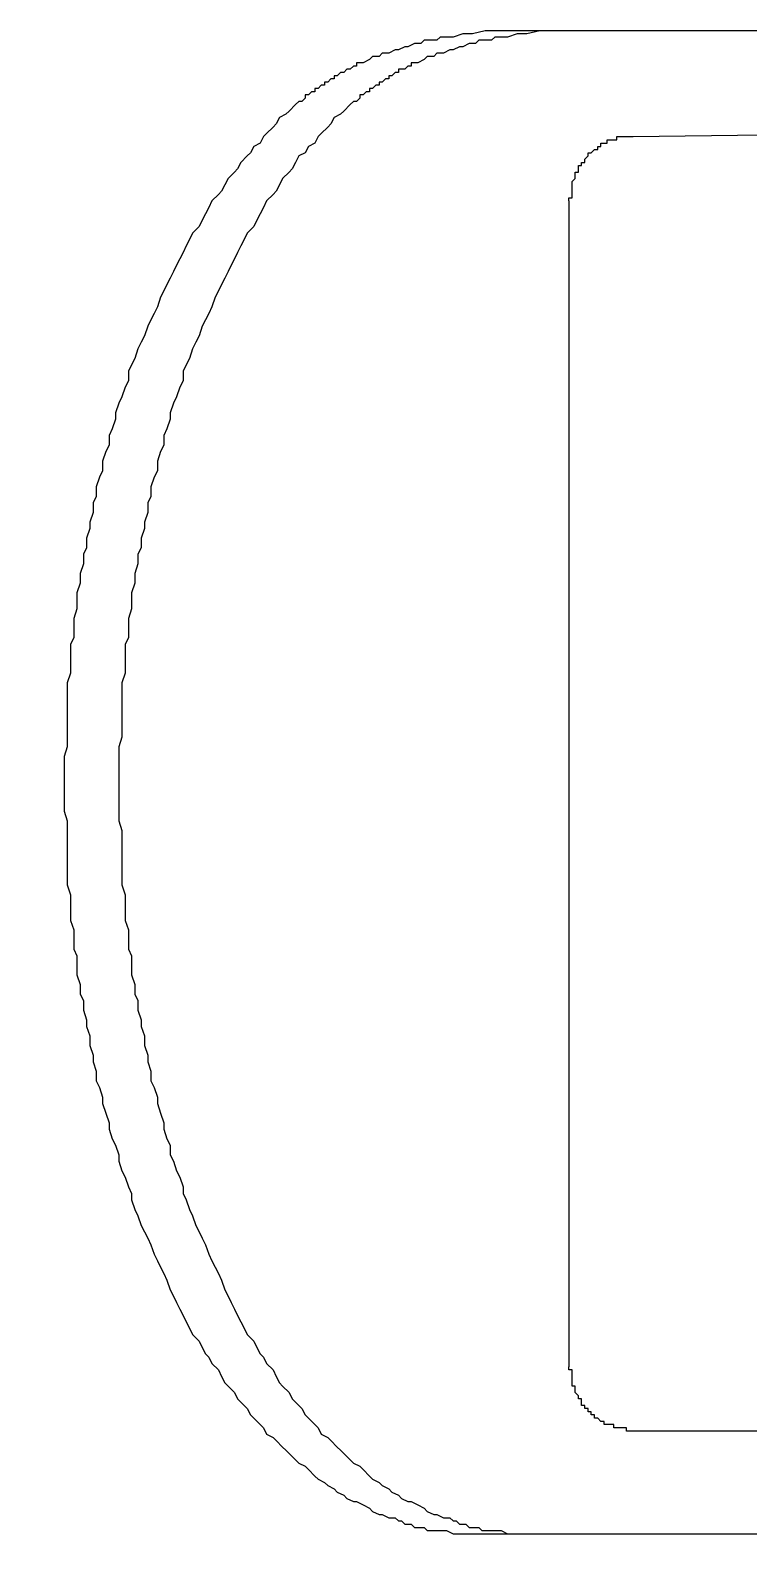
# Model space of a CAD drawing. Header units: millimetres. Extents: x -8913 to 62688, y -13000 to 43000.
# Drawn here: x 50446.07 to 50457.78, y 14121.65 to 14146.73 of the extents above; entities that cross this region are included whole.
import ezdxf

# ---------------------------------------------------------------- set-up
doc = ezdxf.new("R2010")
doc.units = ezdxf.units.MM
doc.header["$MEASUREMENT"] = 0
doc.header["$PDMODE"] = 1
for name, color, linetype, lineweight in [('07--DIM-2', 2, 'Continuous', 25), ('1735 X DT-5BR-FFP$0$N--SANITARY-2', 9, 'Continuous', 18), ('N--DRAINPOINT', 251, 'Continuous', 18), ('N--SANITARY-1', 9, 'Continuous', 18), ('Z--X-REF', 7, 'Continuous', 0)]:
    doc.layers.add(name, color=color, linetype=linetype, lineweight=lineweight)
doc.styles.add('ISO', font='isocp2.shx', dxfattribs={"width": 0.8})
doc.dimstyles.new('1-100_AR', dxfattribs={"dimtxt": 225, "dimasz": 100, "dimexe": 100, "dimexo": 100, "dimgap": 0, "dimtad": 0, "dimdec": 0, "dimzin": 12, "dimdsep": 46, "dimtxsty": 'ISO', "dimblk": 'ARCHTICK', "dimcen": 100, "dimdle": 100, "dimclrd": 8, "dimclre": 9, "dimclrt": 2, "dimadec": 0, "dimazin": 0, "dimtfac": 1, "dimtdec": 0, "dimtmove": 0, "dimatfit": 2, "dimldrblk": 'ARCHTICK', "dimfxl": 1, "dimtvp": 0.75, "dimtolj": 1, "dimtzin": 12, "dimlwd": 9, "dimlwe": 9, "dimarcsym": 0})

# ---------------------------------------------------------------- blocks, each defined once
blk = doc.blocks.new('1735 X DT-5BR-FFP$0$A$C491B616C')
at = {"lineweight": 9, "ltscale": 5}
for points in [[(-21.139, -95.844), (-21.139, -85.783)], [(-18.412, -85.697), (-18.412, -91.922)], [(15.925, -91.922), (16.009, -85.697)], [(18.736, -85.783), (18.736, -95.844)], [(-18.412, -91.922), (-18.412, -92.008), (-18.412, -92.093), (-18.328, -92.093), (-18.328, -92.177), (-18.328, -92.263), (-18.328, -92.349), (-18.328, -92.434), (-18.242, -92.434), (-18.242, -92.518), (-18.242, -92.604), (-18.242, -92.689), (-18.157, -92.689), (-18.157, -92.775), (-18.071, -92.859), (-18.071, -92.945), (-17.987, -92.945), (-17.987, -93.03), (-17.901, -93.03), (-17.901, -93.116), (-17.816, -93.116), (-17.816, -93.2), (-17.732, -93.2), (-17.732, -93.286), (-17.646, -93.286), (-17.561, -93.286), (-17.561, -93.371), (-17.475, -93.371), (-17.391, -93.457), (-17.305, -93.457), (-17.22, -93.457), (-17.22, -93.541), (-17.136, -93.541), (-17.05, -93.541), (-16.965, -93.541), (-16.879, -93.541), (-16.793, -93.541), (-16.793, -93.627), (-16.709, -93.627)], [(14.22, -93.627), (14.306, -93.627), (14.306, -93.541), (14.39, -93.541), (14.475, -93.541), (14.561, -93.541), (14.645, -93.541), (14.731, -93.541), (14.816, -93.457), (14.902, -93.457), (14.986, -93.457), (14.986, -93.371), (15.071, -93.371), (15.157, -93.371), (15.157, -93.286), (15.241, -93.286), (15.241, -93.2), (15.327, -93.2), (15.412, -93.116), (15.498, -93.116), (15.498, -93.03), (15.584, -92.945), (15.584, -92.859), (15.668, -92.859), (15.668, -92.775), (15.754, -92.775), (15.754, -92.689), (15.754, -92.604), (15.839, -92.604), (15.839, -92.518), (15.839, -92.434), (15.839, -92.349), (15.925, -92.349), (15.925, -92.263), (15.925, -92.177), (15.925, -92.093), (15.925, -92.008), (15.925, -91.922)], [(-1.201, -93.627), (-16.709, -93.627)], [(14.22, -93.627), (-1.201, -93.627)], [(18.736, -94.396), (18.65, -94.737), (18.65, -94.992), (18.564, -95.248), (18.564, -95.419), (18.564, -95.589), (18.481, -95.674), (18.481, -95.844), (18.481, -96.015), (18.395, -96.099), (18.395, -96.271), (18.309, -96.44), (18.309, -96.526), (18.225, -96.697), (18.225, -96.781), (18.14, -96.952), (18.14, -97.124), (18.054, -97.209), (18.054, -97.379), (17.968, -97.465), (17.883, -97.634), (17.883, -97.806), (17.797, -97.806), (17.797, -97.892), (17.713, -97.975), (17.713, -98.061), (17.713, -98.147), (17.627, -98.147), (17.627, -98.233), (17.542, -98.318), (17.542, -98.402), (17.456, -98.402), (17.456, -98.488), (17.372, -98.573), (17.372, -98.659), (17.287, -98.659), (17.287, -98.743), (17.201, -98.829), (17.201, -98.914), (17.117, -98.914), (17.117, -99), (17.031, -99.084), (17.031, -99.171), (16.946, -99.171), (16.86, -99.255), (16.86, -99.341), (16.776, -99.425), (16.605, -99.596), (16.521, -99.682), (16.435, -99.853), (16.264, -99.937), (16.18, -100.021), (16.009, -100.194), (15.925, -100.278), (15.754, -100.363), (15.668, -100.535), (15.498, -100.619), (15.412, -100.79), (15.241, -100.876), (15.071, -100.962), (14.986, -101.045), (14.816, -101.217), (14.645, -101.303), (14.475, -101.386), (14.39, -101.472), (14.22, -101.644), (14.049, -101.729), (13.879, -101.813), (13.71, -101.899), (13.539, -101.983), (13.369, -102.156), (13.198, -102.24), (13.028, -102.325), (12.855, -102.411), (12.685, -102.495), (12.516, -102.581), (12.345, -102.666), (12.175, -102.752), (12.004, -102.836), (11.834, -102.922), (11.663, -103.007), (11.408, -103.093), (11.238, -103.177), (11.067, -103.263), (10.897, -103.348), (10.642, -103.434), (10.471, -103.518), (10.299, -103.604), (10.044, -103.689), (9.874, -103.775), (9.703, -103.859), (9.448, -103.859), (9.278, -103.945), (9.023, -104.03), (8.852, -104.116), (8.597, -104.2), (8.427, -104.2), (8.17, -104.286), (8, -104.373), (7.745, -104.373), (7.574, -104.455), (7.317, -104.541), (7.062, -104.541), (6.892, -104.628), (6.637, -104.714), (6.382, -104.714), (6.212, -104.796), (5.957, -104.796), (5.7, -104.882), (5.529, -104.882), (5.273, -104.969), (5.018, -104.969), (4.847, -105.055), (4.592, -105.055), (4.336, -105.139), (4.081, -105.139), (3.826, -105.224), (3.655, -105.224), (3.4, -105.224), (3.144, -105.31), (2.887, -105.31), (2.632, -105.31), (2.462, -105.396), (2.207, -105.396), (1.95, -105.396), (1.695, -105.396), (1.44, -105.48), (1.185, -105.48), (1.015, -105.48), (0.758, -105.48), (0.501, -105.48), (0.246, -105.48), (-0.009, -105.48), (-0.265, -105.566), (-0.52, -105.566), (-0.775, -105.566), (-0.946, -105.566), (-1.201, -105.566), (-1.457, -105.566), (-1.712, -105.566), (-1.969, -105.566), (-2.226, -105.566), (-2.48, -105.48), (-2.651, -105.48), (-2.906, -105.48), (-3.161, -105.48), (-3.418, -105.48), (-3.672, -105.48), (-3.927, -105.48), (-4.184, -105.396), (-4.355, -105.396), (-4.611, -105.396), (-4.866, -105.396), (-5.121, -105.31), (-5.376, -105.31), (-5.633, -105.31), (-5.803, -105.224), (-6.058, -105.224), (-6.313, -105.224), (-6.568, -105.139), (-6.826, -105.139), (-6.995, -105.055), (-7.252, -105.055), (-7.507, -104.969), (-7.677, -104.969), (-7.932, -104.882), (-8.189, -104.882), (-8.444, -104.796), (-8.614, -104.796), (-8.869, -104.714), (-9.124, -104.714), (-9.297, -104.628), (-9.552, -104.541), (-9.722, -104.541), (-9.979, -104.455), (-10.234, -104.373), (-10.404, -104.373), (-10.659, -104.286), (-10.83, -104.2), (-11.085, -104.2), (-11.255, -104.116), (-11.512, -104.03), (-11.681, -103.945), (-11.937, -103.859), (-12.108, -103.859), (-12.278, -103.775), (-12.533, -103.689), (-12.704, -103.604), (-12.96, -103.518), (-13.129, -103.434), (-13.3, -103.348), (-13.47, -103.263), (-13.725, -103.177), (-13.896, -103.093), (-14.068, -103.007), (-14.237, -102.922), (-14.409, -102.836), (-14.664, -102.752), (-14.835, -102.666), (-15.005, -102.581), (-15.176, -102.495), (-15.346, -102.411), (-15.515, -102.325), (-15.686, -102.24), (-15.856, -102.156), (-16.027, -101.983), (-16.197, -101.899), (-16.368, -101.813), (-16.452, -101.729), (-16.624, -101.644), (-16.793, -101.472), (-16.965, -101.386), (-17.136, -101.303), (-17.22, -101.217), (-17.391, -101.045), (-17.561, -100.962), (-17.646, -100.876), (-17.816, -100.704), (-17.987, -100.619), (-18.071, -100.535), (-18.242, -100.363), (-18.328, -100.278), (-18.497, -100.194), (-18.583, -100.021), (-18.667, -99.937), (-18.838, -99.767), (-18.924, -99.682), (-19.008, -99.596), (-19.181, -99.425), (-19.265, -99.341), (-19.349, -99.171), (-19.436, -99.084), (-19.606, -98.914), (-19.69, -98.829), (-19.777, -98.659), (-19.861, -98.573), (-19.947, -98.402), (-20.032, -98.318), (-20.118, -98.147), (-20.202, -98.061), (-20.286, -97.892), (-20.286, -97.806), (-20.373, -97.634), (-20.457, -97.465), (-20.543, -97.379), (-20.628, -97.209), (-20.628, -97.124), (-20.714, -96.952), (-20.714, -96.781), (-20.798, -96.697), (-20.798, -96.611), (-20.882, -96.526), (-20.882, -96.44), (-20.882, -96.356), (-20.969, -96.271), (-20.969, -96.185), (-20.969, -96.099), (-20.969, -96.015), (-21.053, -95.93), (-21.053, -95.844), (-21.053, -95.76), (-21.053, -95.674), (-21.053, -95.589), (-21.053, -95.419), (-21.139, -95.248), (-21.139, -95.162), (-21.139, -94.992), (-21.139, -94.821), (-21.139, -94.737), (-21.139, -94.396)], [(18.736, -95.844), (18.65, -96.185), (18.65, -96.44), (18.564, -96.697), (18.564, -96.867), (18.564, -97.038), (18.481, -97.124), (18.481, -97.293), (18.481, -97.465), (18.395, -97.551), (18.395, -97.72), (18.309, -97.892), (18.309, -97.975), (18.225, -98.147), (18.225, -98.233), (18.14, -98.402), (18.14, -98.573), (18.054, -98.659), (18.054, -98.829), (17.968, -98.914), (17.883, -99.084), (17.883, -99.255), (17.797, -99.255), (17.797, -99.341), (17.713, -99.425), (17.713, -99.512), (17.627, -99.596), (17.627, -99.682), (17.542, -99.767), (17.542, -99.853), (17.456, -99.853), (17.456, -99.937), (17.372, -100.021), (17.372, -100.108), (17.287, -100.108), (17.287, -100.194), (17.201, -100.278), (17.201, -100.363), (17.117, -100.363), (17.117, -100.449), (17.031, -100.535), (17.031, -100.619), (16.946, -100.619), (16.86, -100.704), (16.86, -100.79), (16.776, -100.876), (16.605, -101.045), (16.521, -101.131), (16.435, -101.303), (16.264, -101.386), (16.18, -101.472), (16.009, -101.644), (15.925, -101.729), (15.754, -101.813), (15.668, -101.983), (15.498, -102.07), (15.412, -102.156), (15.241, -102.325), (15.071, -102.411), (14.986, -102.495), (14.816, -102.666), (14.645, -102.752), (14.475, -102.836), (14.39, -102.922), (14.22, -103.093), (14.049, -103.177), (13.879, -103.263), (13.71, -103.348), (13.539, -103.434), (13.369, -103.604), (13.198, -103.689), (13.028, -103.775), (12.855, -103.859), (12.685, -103.945), (12.516, -104.03), (12.345, -104.116), (12.175, -104.2), (12.004, -104.286), (11.834, -104.373), (11.663, -104.455), (11.408, -104.541), (11.238, -104.628), (11.067, -104.714), (10.897, -104.796), (10.642, -104.882), (10.471, -104.969), (10.299, -105.055), (10.044, -105.139), (9.874, -105.224), (9.703, -105.31), (9.448, -105.31), (9.278, -105.396), (9.023, -105.48), (8.852, -105.566), (8.597, -105.651), (8.427, -105.651), (8.17, -105.737), (8, -105.821), (7.745, -105.821), (7.574, -105.906), (7.317, -105.992), (7.062, -105.992), (6.892, -106.078), (6.637, -106.162), (6.382, -106.162), (6.212, -106.247), (5.957, -106.247), (5.7, -106.333), (5.529, -106.333), (5.273, -106.417), (5.018, -106.417), (4.847, -106.503), (4.592, -106.503), (4.336, -106.588), (4.081, -106.588), (3.826, -106.674), (3.655, -106.674), (3.4, -106.674), (3.144, -106.758), (2.887, -106.758), (2.632, -106.758), (2.462, -106.844), (2.207, -106.844), (1.95, -106.844), (1.695, -106.844), (1.44, -106.929), (1.185, -106.929), (1.015, -106.929), (0.758, -106.929), (0.501, -106.929), (0.246, -106.929), (-0.009, -106.929), (-0.265, -106.929), (-0.52, -107.015), (-0.775, -107.015), (-0.946, -107.015), (-1.201, -107.015), (-1.457, -107.015), (-1.712, -107.015), (-1.969, -107.015), (-2.226, -106.929), (-2.48, -106.929), (-2.651, -106.929), (-2.906, -106.929), (-3.161, -106.929), (-3.418, -106.929), (-3.672, -106.929), (-3.927, -106.929), (-4.184, -106.844), (-4.355, -106.844), (-4.611, -106.844), (-4.866, -106.844), (-5.121, -106.758), (-5.376, -106.758), (-5.633, -106.758), (-5.803, -106.674), (-6.058, -106.674), (-6.313, -106.674), (-6.568, -106.588), (-6.826, -106.588), (-6.995, -106.503), (-7.252, -106.503), (-7.507, -106.417), (-7.677, -106.417), (-7.932, -106.333), (-8.189, -106.333), (-8.444, -106.247), (-8.614, -106.247), (-8.869, -106.162), (-9.124, -106.162), (-9.297, -106.078), (-9.552, -105.992), (-9.722, -105.992), (-9.979, -105.906), (-10.234, -105.821), (-10.404, -105.821), (-10.659, -105.737), (-10.83, -105.651), (-11.085, -105.566), (-11.255, -105.566), (-11.512, -105.48), (-11.681, -105.396), (-11.937, -105.31), (-12.108, -105.224), (-12.278, -105.224), (-12.533, -105.139), (-12.704, -105.055), (-12.96, -104.969), (-13.129, -104.882), (-13.3, -104.796), (-13.47, -104.714), (-13.725, -104.628), (-13.896, -104.541), (-14.068, -104.455), (-14.237, -104.373), (-14.409, -104.286), (-14.664, -104.2), (-14.835, -104.116), (-15.005, -104.03), (-15.176, -103.945), (-15.346, -103.859), (-15.515, -103.775), (-15.686, -103.689), (-15.856, -103.604), (-16.027, -103.434), (-16.197, -103.348), (-16.368, -103.263), (-16.452, -103.177), (-16.624, -103.093), (-16.793, -102.922), (-16.965, -102.836), (-17.136, -102.752), (-17.22, -102.666), (-17.391, -102.495), (-17.561, -102.411), (-17.646, -102.325), (-17.816, -102.156), (-17.987, -102.07), (-18.071, -101.983), (-18.242, -101.813), (-18.328, -101.729), (-18.497, -101.644), (-18.583, -101.472), (-18.667, -101.386), (-18.838, -101.217), (-18.924, -101.131), (-19.008, -101.045), (-19.181, -100.876), (-19.265, -100.79), (-19.349, -100.619), (-19.436, -100.535), (-19.606, -100.363), (-19.69, -100.278), (-19.777, -100.108), (-19.861, -100.021), (-19.947, -99.853), (-20.032, -99.767), (-20.118, -99.596), (-20.202, -99.512), (-20.286, -99.341), (-20.286, -99.255), (-20.373, -99.084), (-20.457, -98.914), (-20.543, -98.829), (-20.628, -98.659), (-20.628, -98.573), (-20.714, -98.402), (-20.714, -98.233), (-20.798, -98.147), (-20.798, -98.061), (-20.882, -97.975), (-20.882, -97.892), (-20.882, -97.806), (-20.969, -97.72), (-20.969, -97.634), (-20.969, -97.551), (-20.969, -97.465), (-21.053, -97.379), (-21.053, -97.293), (-21.053, -97.209), (-21.053, -97.124), (-21.053, -97.038), (-21.053, -96.867), (-21.139, -96.697), (-21.139, -96.611), (-21.139, -96.44), (-21.139, -96.271), (-21.139, -96.185), (-21.139, -95.844)]]:
    blk.add_lwpolyline(points, dxfattribs=at)
blk = doc.blocks.new('1735 X DT-5BR-FFP')
at = {"layer": '1735 X DT-5BR-FFP$0$N--SANITARY-2', "xscale": -0.6161137440758294, "yscale": 0.6161137440758294, "zscale": 0.6161137440758294, "rotation": 270}
blk.add_blockref('1735 X DT-5BR-FFP$0$A$C491B616C', (14725.049, 14135.19), dxfattribs=at)
blk = doc.blocks.new('_ArchTick')
at = {"color": 0, "const_width": 0.15}
blk.add_lwpolyline([(-0.5, -0.5), (0.5, 0.5)], dxfattribs=at)
blk = doc.blocks.new('*D94')
at = {"layer": '07--DIM-2', "color": 9, "lineweight": 9, "transparency": 16777216}
blk.add_line((50537.509, 13780.521), (50537.509, 13929.106), dxfattribs=at)
at = {"layer": '07--DIM-2', "color": 8, "lineweight": 9, "transparency": 16777216}
blk.add_line((48437.501, 13829.106), (50637.509, 13829.106), dxfattribs=at)
at = {"layer": 'Defpoints', "color": 0, "transparency": 16777216}
for p in [(48537.501, 13829.106), (50537.509, 13829.106), (50537.509, 13680.521)]:
    blk.add_point(p, dxfattribs=at)
at = {"layer": '07--DIM-2', "color": 8, "lineweight": 9, "transparency": 16777216, "xscale": 100, "yscale": 100, "zscale": 100}
for p, rotation in [((48537.501, 13829.106), 179.9999999943591), ((50537.509, 13829.106), 359.9999999943591)]:
    blk.add_blockref('_ArchTick', p, dxfattribs=dict(at, rotation=rotation))
at = {"layer": '07--DIM-2', "color": 2, "transparency": 16777216, "insert": (49537.505, 13997.889), "char_height": 225, "attachment_point": 5, "rotation": 360, "style": 'ISO'}
blk.add_mtext('\\A1;2000', dxfattribs=at)
blk = doc.blocks.new('A$C491B616C')
at = {"lineweight": 9, "ltscale": 5}
for points in [[(-21.139, -95.844), (-21.139, -85.783)], [(-18.412, -85.697), (-18.412, -91.922)], [(15.925, -91.922), (16.009, -85.697)], [(18.736, -85.783), (18.736, -95.844)], [(-18.412, -91.922), (-18.412, -92.008), (-18.412, -92.093), (-18.328, -92.093), (-18.328, -92.177), (-18.328, -92.263), (-18.328, -92.349), (-18.328, -92.434), (-18.242, -92.434), (-18.242, -92.518), (-18.242, -92.604), (-18.242, -92.689), (-18.157, -92.689), (-18.157, -92.775), (-18.071, -92.859), (-18.071, -92.945), (-17.987, -92.945), (-17.987, -93.03), (-17.901, -93.03), (-17.901, -93.116), (-17.816, -93.116), (-17.816, -93.2), (-17.732, -93.2), (-17.732, -93.286), (-17.646, -93.286), (-17.561, -93.286), (-17.561, -93.371), (-17.475, -93.371), (-17.391, -93.457), (-17.305, -93.457), (-17.22, -93.457), (-17.22, -93.541), (-17.136, -93.541), (-17.05, -93.541), (-16.965, -93.541), (-16.879, -93.541), (-16.793, -93.541), (-16.793, -93.627), (-16.709, -93.627)], [(14.22, -93.627), (14.306, -93.627), (14.306, -93.541), (14.39, -93.541), (14.475, -93.541), (14.561, -93.541), (14.645, -93.541), (14.731, -93.541), (14.816, -93.457), (14.902, -93.457), (14.986, -93.457), (14.986, -93.371), (15.071, -93.371), (15.157, -93.371), (15.157, -93.286), (15.241, -93.286), (15.241, -93.2), (15.327, -93.2), (15.412, -93.116), (15.498, -93.116), (15.498, -93.03), (15.584, -92.945), (15.584, -92.859), (15.668, -92.859), (15.668, -92.775), (15.754, -92.775), (15.754, -92.689), (15.754, -92.604), (15.839, -92.604), (15.839, -92.518), (15.839, -92.434), (15.839, -92.349), (15.925, -92.349), (15.925, -92.263), (15.925, -92.177), (15.925, -92.093), (15.925, -92.008), (15.925, -91.922)], [(-1.201, -93.627), (-16.709, -93.627)], [(14.22, -93.627), (-1.201, -93.627)], [(18.736, -94.396), (18.65, -94.737), (18.65, -94.992), (18.564, -95.248), (18.564, -95.419), (18.564, -95.589), (18.481, -95.674), (18.481, -95.844), (18.481, -96.015), (18.395, -96.099), (18.395, -96.271), (18.309, -96.44), (18.309, -96.526), (18.225, -96.697), (18.225, -96.781), (18.14, -96.952), (18.14, -97.124), (18.054, -97.209), (18.054, -97.379), (17.968, -97.465), (17.883, -97.634), (17.883, -97.806), (17.797, -97.806), (17.797, -97.892), (17.713, -97.975), (17.713, -98.061), (17.713, -98.147), (17.627, -98.147), (17.627, -98.233), (17.542, -98.318), (17.542, -98.402), (17.456, -98.402), (17.456, -98.488), (17.372, -98.573), (17.372, -98.659), (17.287, -98.659), (17.287, -98.743), (17.201, -98.829), (17.201, -98.914), (17.117, -98.914), (17.117, -99), (17.031, -99.084), (17.031, -99.171), (16.946, -99.171), (16.86, -99.255), (16.86, -99.341), (16.776, -99.425), (16.605, -99.596), (16.521, -99.682), (16.435, -99.853), (16.264, -99.937), (16.18, -100.021), (16.009, -100.194), (15.925, -100.278), (15.754, -100.363), (15.668, -100.535), (15.498, -100.619), (15.412, -100.79), (15.241, -100.876), (15.071, -100.962), (14.986, -101.045), (14.816, -101.217), (14.645, -101.303), (14.475, -101.386), (14.39, -101.472), (14.22, -101.644), (14.049, -101.729), (13.879, -101.813), (13.71, -101.899), (13.539, -101.983), (13.369, -102.156), (13.198, -102.24), (13.028, -102.325), (12.855, -102.411), (12.685, -102.495), (12.516, -102.581), (12.345, -102.666), (12.175, -102.752), (12.004, -102.836), (11.834, -102.922), (11.663, -103.007), (11.408, -103.093), (11.238, -103.177), (11.067, -103.263), (10.897, -103.348), (10.642, -103.434), (10.471, -103.518), (10.299, -103.604), (10.044, -103.689), (9.874, -103.775), (9.703, -103.859), (9.448, -103.859), (9.278, -103.945), (9.023, -104.03), (8.852, -104.116), (8.597, -104.2), (8.427, -104.2), (8.17, -104.286), (8, -104.373), (7.745, -104.373), (7.574, -104.455), (7.317, -104.541), (7.062, -104.541), (6.892, -104.628), (6.637, -104.714), (6.382, -104.714), (6.212, -104.796), (5.957, -104.796), (5.7, -104.882), (5.529, -104.882), (5.273, -104.969), (5.018, -104.969), (4.847, -105.055), (4.592, -105.055), (4.336, -105.139), (4.081, -105.139), (3.826, -105.224), (3.655, -105.224), (3.4, -105.224), (3.144, -105.31), (2.887, -105.31), (2.632, -105.31), (2.462, -105.396), (2.207, -105.396), (1.95, -105.396), (1.695, -105.396), (1.44, -105.48), (1.185, -105.48), (1.015, -105.48), (0.758, -105.48), (0.501, -105.48), (0.246, -105.48), (-0.009, -105.48), (-0.265, -105.566), (-0.52, -105.566), (-0.775, -105.566), (-0.946, -105.566), (-1.201, -105.566), (-1.457, -105.566), (-1.712, -105.566), (-1.969, -105.566), (-2.226, -105.566), (-2.48, -105.48), (-2.651, -105.48), (-2.906, -105.48), (-3.161, -105.48), (-3.418, -105.48), (-3.672, -105.48), (-3.927, -105.48), (-4.184, -105.396), (-4.355, -105.396), (-4.611, -105.396), (-4.866, -105.396), (-5.121, -105.31), (-5.376, -105.31), (-5.633, -105.31), (-5.803, -105.224), (-6.058, -105.224), (-6.313, -105.224), (-6.568, -105.139), (-6.826, -105.139), (-6.995, -105.055), (-7.252, -105.055), (-7.507, -104.969), (-7.677, -104.969), (-7.932, -104.882), (-8.189, -104.882), (-8.444, -104.796), (-8.614, -104.796), (-8.869, -104.714), (-9.124, -104.714), (-9.297, -104.628), (-9.552, -104.541), (-9.722, -104.541), (-9.979, -104.455), (-10.234, -104.373), (-10.404, -104.373), (-10.659, -104.286), (-10.83, -104.2), (-11.085, -104.2), (-11.255, -104.116), (-11.512, -104.03), (-11.681, -103.945), (-11.937, -103.859), (-12.108, -103.859), (-12.278, -103.775), (-12.533, -103.689), (-12.704, -103.604), (-12.96, -103.518), (-13.129, -103.434), (-13.3, -103.348), (-13.47, -103.263), (-13.725, -103.177), (-13.896, -103.093), (-14.068, -103.007), (-14.237, -102.922), (-14.409, -102.836), (-14.664, -102.752), (-14.835, -102.666), (-15.005, -102.581), (-15.176, -102.495), (-15.346, -102.411), (-15.515, -102.325), (-15.686, -102.24), (-15.856, -102.156), (-16.027, -101.983), (-16.197, -101.899), (-16.368, -101.813), (-16.452, -101.729), (-16.624, -101.644), (-16.793, -101.472), (-16.965, -101.386), (-17.136, -101.303), (-17.22, -101.217), (-17.391, -101.045), (-17.561, -100.962), (-17.646, -100.876), (-17.816, -100.704), (-17.987, -100.619), (-18.071, -100.535), (-18.242, -100.363), (-18.328, -100.278), (-18.497, -100.194), (-18.583, -100.021), (-18.667, -99.937), (-18.838, -99.767), (-18.924, -99.682), (-19.008, -99.596), (-19.181, -99.425), (-19.265, -99.341), (-19.349, -99.171), (-19.436, -99.084), (-19.606, -98.914), (-19.69, -98.829), (-19.777, -98.659), (-19.861, -98.573), (-19.947, -98.402), (-20.032, -98.318), (-20.118, -98.147), (-20.202, -98.061), (-20.286, -97.892), (-20.286, -97.806), (-20.373, -97.634), (-20.457, -97.465), (-20.543, -97.379), (-20.628, -97.209), (-20.628, -97.124), (-20.714, -96.952), (-20.714, -96.781), (-20.798, -96.697), (-20.798, -96.611), (-20.882, -96.526), (-20.882, -96.44), (-20.882, -96.356), (-20.969, -96.271), (-20.969, -96.185), (-20.969, -96.099), (-20.969, -96.015), (-21.053, -95.93), (-21.053, -95.844), (-21.053, -95.76), (-21.053, -95.674), (-21.053, -95.589), (-21.053, -95.419), (-21.139, -95.248), (-21.139, -95.162), (-21.139, -94.992), (-21.139, -94.821), (-21.139, -94.737), (-21.139, -94.396)], [(18.736, -95.844), (18.65, -96.185), (18.65, -96.44), (18.564, -96.697), (18.564, -96.867), (18.564, -97.038), (18.481, -97.124), (18.481, -97.293), (18.481, -97.465), (18.395, -97.551), (18.395, -97.72), (18.309, -97.892), (18.309, -97.975), (18.225, -98.147), (18.225, -98.233), (18.14, -98.402), (18.14, -98.573), (18.054, -98.659), (18.054, -98.829), (17.968, -98.914), (17.883, -99.084), (17.883, -99.255), (17.797, -99.255), (17.797, -99.341), (17.713, -99.425), (17.713, -99.512), (17.627, -99.596), (17.627, -99.682), (17.542, -99.767), (17.542, -99.853), (17.456, -99.853), (17.456, -99.937), (17.372, -100.021), (17.372, -100.108), (17.287, -100.108), (17.287, -100.194), (17.201, -100.278), (17.201, -100.363), (17.117, -100.363), (17.117, -100.449), (17.031, -100.535), (17.031, -100.619), (16.946, -100.619), (16.86, -100.704), (16.86, -100.79), (16.776, -100.876), (16.605, -101.045), (16.521, -101.131), (16.435, -101.303), (16.264, -101.386), (16.18, -101.472), (16.009, -101.644), (15.925, -101.729), (15.754, -101.813), (15.668, -101.983), (15.498, -102.07), (15.412, -102.156), (15.241, -102.325), (15.071, -102.411), (14.986, -102.495), (14.816, -102.666), (14.645, -102.752), (14.475, -102.836), (14.39, -102.922), (14.22, -103.093), (14.049, -103.177), (13.879, -103.263), (13.71, -103.348), (13.539, -103.434), (13.369, -103.604), (13.198, -103.689), (13.028, -103.775), (12.855, -103.859), (12.685, -103.945), (12.516, -104.03), (12.345, -104.116), (12.175, -104.2), (12.004, -104.286), (11.834, -104.373), (11.663, -104.455), (11.408, -104.541), (11.238, -104.628), (11.067, -104.714), (10.897, -104.796), (10.642, -104.882), (10.471, -104.969), (10.299, -105.055), (10.044, -105.139), (9.874, -105.224), (9.703, -105.31), (9.448, -105.31), (9.278, -105.396), (9.023, -105.48), (8.852, -105.566), (8.597, -105.651), (8.427, -105.651), (8.17, -105.737), (8, -105.821), (7.745, -105.821), (7.574, -105.906), (7.317, -105.992), (7.062, -105.992), (6.892, -106.078), (6.637, -106.162), (6.382, -106.162), (6.212, -106.247), (5.957, -106.247), (5.7, -106.333), (5.529, -106.333), (5.273, -106.417), (5.018, -106.417), (4.847, -106.503), (4.592, -106.503), (4.336, -106.588), (4.081, -106.588), (3.826, -106.674), (3.655, -106.674), (3.4, -106.674), (3.144, -106.758), (2.887, -106.758), (2.632, -106.758), (2.462, -106.844), (2.207, -106.844), (1.95, -106.844), (1.695, -106.844), (1.44, -106.929), (1.185, -106.929), (1.015, -106.929), (0.758, -106.929), (0.501, -106.929), (0.246, -106.929), (-0.009, -106.929), (-0.265, -106.929), (-0.52, -107.015), (-0.775, -107.015), (-0.946, -107.015), (-1.201, -107.015), (-1.457, -107.015), (-1.712, -107.015), (-1.969, -107.015), (-2.226, -106.929), (-2.48, -106.929), (-2.651, -106.929), (-2.906, -106.929), (-3.161, -106.929), (-3.418, -106.929), (-3.672, -106.929), (-3.927, -106.929), (-4.184, -106.844), (-4.355, -106.844), (-4.611, -106.844), (-4.866, -106.844), (-5.121, -106.758), (-5.376, -106.758), (-5.633, -106.758), (-5.803, -106.674), (-6.058, -106.674), (-6.313, -106.674), (-6.568, -106.588), (-6.826, -106.588), (-6.995, -106.503), (-7.252, -106.503), (-7.507, -106.417), (-7.677, -106.417), (-7.932, -106.333), (-8.189, -106.333), (-8.444, -106.247), (-8.614, -106.247), (-8.869, -106.162), (-9.124, -106.162), (-9.297, -106.078), (-9.552, -105.992), (-9.722, -105.992), (-9.979, -105.906), (-10.234, -105.821), (-10.404, -105.821), (-10.659, -105.737), (-10.83, -105.651), (-11.085, -105.566), (-11.255, -105.566), (-11.512, -105.48), (-11.681, -105.396), (-11.937, -105.31), (-12.108, -105.224), (-12.278, -105.224), (-12.533, -105.139), (-12.704, -105.055), (-12.96, -104.969), (-13.129, -104.882), (-13.3, -104.796), (-13.47, -104.714), (-13.725, -104.628), (-13.896, -104.541), (-14.068, -104.455), (-14.237, -104.373), (-14.409, -104.286), (-14.664, -104.2), (-14.835, -104.116), (-15.005, -104.03), (-15.176, -103.945), (-15.346, -103.859), (-15.515, -103.775), (-15.686, -103.689), (-15.856, -103.604), (-16.027, -103.434), (-16.197, -103.348), (-16.368, -103.263), (-16.452, -103.177), (-16.624, -103.093), (-16.793, -102.922), (-16.965, -102.836), (-17.136, -102.752), (-17.22, -102.666), (-17.391, -102.495), (-17.561, -102.411), (-17.646, -102.325), (-17.816, -102.156), (-17.987, -102.07), (-18.071, -101.983), (-18.242, -101.813), (-18.328, -101.729), (-18.497, -101.644), (-18.583, -101.472), (-18.667, -101.386), (-18.838, -101.217), (-18.924, -101.131), (-19.008, -101.045), (-19.181, -100.876), (-19.265, -100.79), (-19.349, -100.619), (-19.436, -100.535), (-19.606, -100.363), (-19.69, -100.278), (-19.777, -100.108), (-19.861, -100.021), (-19.947, -99.853), (-20.032, -99.767), (-20.118, -99.596), (-20.202, -99.512), (-20.286, -99.341), (-20.286, -99.255), (-20.373, -99.084), (-20.457, -98.914), (-20.543, -98.829), (-20.628, -98.659), (-20.628, -98.573), (-20.714, -98.402), (-20.714, -98.233), (-20.798, -98.147), (-20.798, -98.061), (-20.882, -97.975), (-20.882, -97.892), (-20.882, -97.806), (-20.969, -97.72), (-20.969, -97.634), (-20.969, -97.551), (-20.969, -97.465), (-21.053, -97.379), (-21.053, -97.293), (-21.053, -97.209), (-21.053, -97.124), (-21.053, -97.038), (-21.053, -96.867), (-21.139, -96.697), (-21.139, -96.611), (-21.139, -96.44), (-21.139, -96.271), (-21.139, -96.185), (-21.139, -95.844)]]:
    blk.add_lwpolyline(points, dxfattribs=at)
blk = doc.blocks.new('A$C5A397BC0')
at = {"layer": 'N--SANITARY-1', "xscale": -0.6161137440758294, "yscale": 0.6161137440758294, "zscale": 0.6161137440758294, "rotation": 270}
blk.add_blockref('A$C491B616C', (-274.95, 7685.19), dxfattribs=at)

msp = doc.modelspace()

# ---------------------------------------------------------------- block references
at = {"layer": 'Z--X-REF'}
msp.add_blockref('1735 X DT-5BR-FFP', (35787.501, 0), dxfattribs=at)

# ---------------------------------------------------------------- next in the draw order: block references
at = {"layer": 'N--DRAINPOINT'}
msp.add_blockref('A$C5A397BC0', (50787.5, 6450), dxfattribs=at)

# ---------------------------------------------------------------- next in the draw order: dimensions: what is measured, and where the dimension line sits
at = {"layer": '07--DIM-2'}
dim = msp.add_linear_dim(base=(50537.509, 13829.106), p1=(48537.501, 13829.106), p2=(50537.509, 13680.521), angle=180, dimstyle='1-100_AR', override={"dimtmove": 1}, dxfattribs=at)
dim.commit()
dim.dimension.update_dxf_attribs({"geometry": '*D94', "text_midpoint": (49537.505, 13997.889)})

doc.saveas('drawing.dxf')
